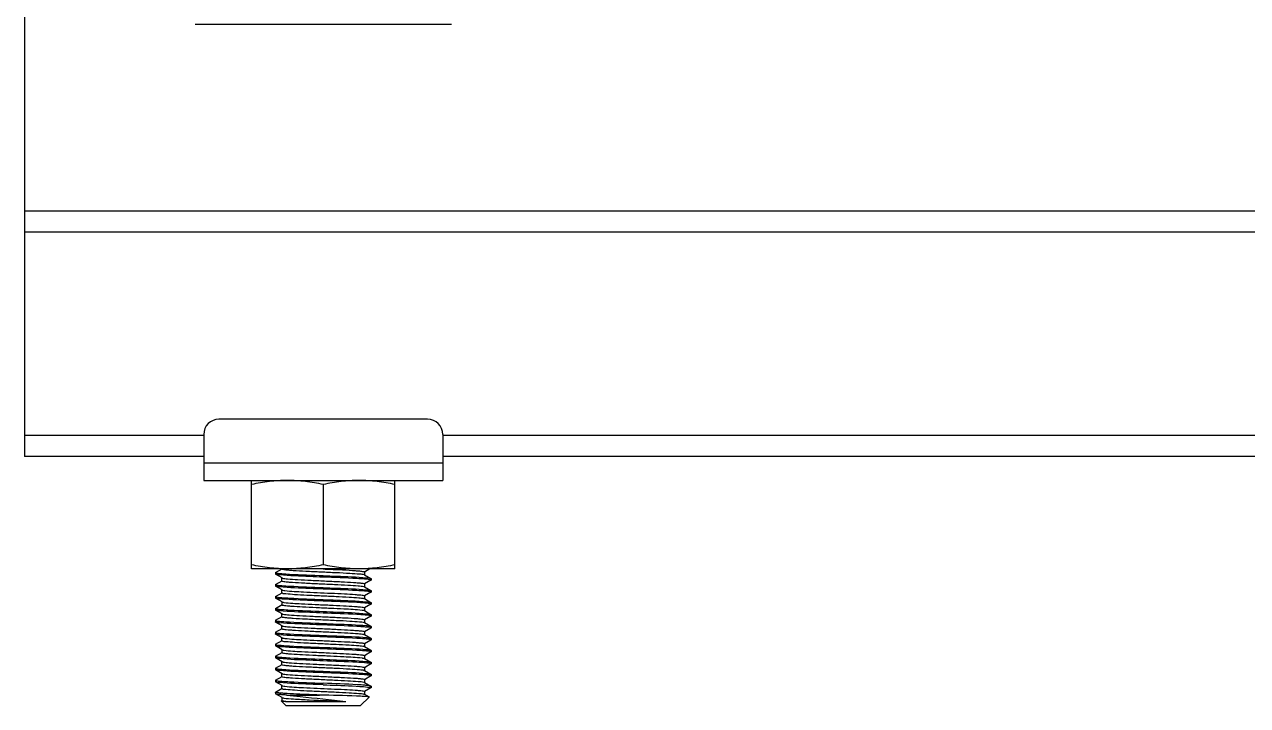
# Model space of a CAD drawing. Extents: x 27938 to 650306, y -92720 to 1524912.
# Drawn here: x 317301 to 318975, y 828680 to 829611 of the extents above; entities that cross this region are included whole.
import ezdxf

# ---------------------------------------------------------------- set-up
doc = ezdxf.new("R2010")
doc.units = 0
doc.header["$LTSCALE"] = 1000
doc.header["$MEASUREMENT"] = 0

msp = doc.modelspace()

# ---------------------------------------------------------------- linework, layer by layer
at = {"color": 7}
msp.add_line((317301, 829662.3), (317301, 829020.4), dxfattribs=at)
for p, q in [((317885.3, 829611.3), (317534.4, 829611.3)), ((324058.1, 829355.7), (317301, 829355.7)), ((324058.1, 829327), (317301, 829327)), ((317852.6, 829071.4), (317567.1, 829071.4)), ((317546.3, 829049), (317301, 829049)), ((317546.3, 829050.6), (317546.3, 828987.7)), ((317873.4, 829050.6), (317873.4, 828987.7)), ((323485.4, 829049), (317873.4, 829049)), ((317546.3, 829020.4), (317301, 829020.4)), ((323485.4, 829020.4), (317873.4, 829020.4)), ((317873.4, 829011.2), (317546.3, 829011.2)), ((317546.3, 828987.7), (317873.4, 828987.7)), ((317611.7, 828866.6), (317611.7, 828987.7)), ((317709.9, 828982.1), (317709.9, 828872.2)), ((317808, 828866.6), (317808, 828987.7)), ((317808, 828866.6), (317611.7, 828866.6)), ((317644.6, 828861.7), (317653.5, 828866.8)), ((317773.6, 828866.6), (317766.3, 828862.3)), ((317644.6, 828861.7), (317644.4, 828861.5)), ((317644.4, 828861.5), (317644.4, 828859.5)), ((317644.6, 828859.3), (317644.4, 828859.5)), ((317653.5, 828854.2), (317644.6, 828859.3)), ((317644.6, 828845.4), (317653.5, 828850.5)), ((317653.3, 828850.3), (317653.3, 828854.4)), ((317766, 828858.8), (317766.3, 828858.7)), ((317766.3, 828858.7), (317775.1, 828853.5)), ((317775.1, 828851.1), (317766.3, 828846)), ((317766.4, 828862.5), (317766.4, 828858.5)), ((317775.1, 828853.5), (317775.3, 828853.3)), ((317775.1, 828851.1), (317775.3, 828851.3)), ((317775.3, 828853.3), (317775.3, 828851.3)), ((317644.6, 828845.4), (317644.4, 828845.2)), ((317644.4, 828845.2), (317644.4, 828843.1)), ((317644.6, 828842.9), (317644.4, 828843.1)), ((317653.5, 828837.8), (317644.6, 828842.9)), ((317644.6, 828829), (317653.5, 828834.1)), ((317653.3, 828833.9), (317653.3, 828838)), ((317653.5, 828837.8), (317653.7, 828837.7)), ((317766.3, 828842.3), (317775.1, 828837.2)), ((317775.1, 828834.8), (317766.3, 828829.6)), ((317766.4, 828846.2), (317766.4, 828842.1)), ((317766.4, 828829.8), (317766.4, 828825.8)), ((317775.1, 828837.2), (317775.3, 828837)), ((317775.1, 828834.8), (317775.3, 828834.9)), ((317775.3, 828837), (317775.3, 828834.9)), ((317644.6, 828829), (317644.4, 828828.8)), ((317644.4, 828828.8), (317644.4, 828826.8)), ((317644.6, 828826.6), (317644.4, 828826.8)), ((317653.5, 828821.5), (317644.6, 828826.6)), ((317644.6, 828812.6), (317653.5, 828817.8)), ((317653.3, 828821.7), (317653.3, 828817.6)), ((317766.3, 828826), (317775.1, 828820.8)), ((317775.1, 828818.4), (317766.3, 828813.3)), ((317766.4, 828813.5), (317766.4, 828809.4)), ((317775.1, 828820.8), (317775.3, 828820.6)), ((317775.1, 828818.4), (317775.3, 828818.6)), ((317775.3, 828820.6), (317775.3, 828818.6)), ((317644.6, 828812.6), (317644.4, 828812.5)), ((317644.4, 828812.5), (317644.4, 828810.4)), ((317644.6, 828810.2), (317644.4, 828810.4)), ((317653.5, 828805.1), (317644.6, 828810.2)), ((317644.6, 828796.3), (317653.5, 828801.4)), ((317653.3, 828801.2), (317653.3, 828805.3)), ((317766.3, 828809.6), (317775.1, 828804.5)), ((317775.1, 828802.1), (317766.3, 828796.9)), ((317766.4, 828797.1), (317766.4, 828793)), ((317775.1, 828804.5), (317775.3, 828804.3)), ((317775.1, 828802.1), (317775.3, 828802.2)), ((317775.3, 828804.3), (317775.3, 828802.2)), ((317644.6, 828796.3), (317644.4, 828796.1)), ((317644.4, 828796.1), (317644.4, 828794.1)), ((317644.6, 828793.9), (317644.4, 828794.1)), ((317644.6, 828779.9), (317644.4, 828779.8)), ((317644.4, 828779.8), (317644.4, 828777.7)), ((317653.5, 828788.7), (317644.6, 828793.9)), ((317644.6, 828779.9), (317653.5, 828785.1)), ((317653.3, 828784.9), (317653.3, 828789)), ((317766, 828793.3), (317766.3, 828793.2)), ((317766.3, 828793.2), (317775.1, 828788.1)), ((317775.1, 828785.7), (317766.3, 828780.6)), ((317766.4, 828780.8), (317766.4, 828776.7)), ((317775.1, 828788.1), (317775.3, 828787.9)), ((317775.1, 828785.7), (317775.3, 828785.9)), ((317775.3, 828787.9), (317775.3, 828785.9)), ((317644.6, 828777.5), (317644.4, 828777.7)), ((317644.6, 828763.6), (317644.4, 828763.4)), ((317644.4, 828763.4), (317644.4, 828761.4)), ((317653.5, 828772.4), (317644.6, 828777.5)), ((317644.6, 828763.6), (317653.5, 828768.7)), ((317653.3, 828768.5), (317653.3, 828772.6)), ((317653.5, 828772.4), (317653.7, 828772.3)), ((317766.3, 828776.9), (317775.1, 828771.8)), ((317775.1, 828769.4), (317766.3, 828764.2)), ((317766.4, 828764.4), (317766.4, 828760.3)), ((317775.1, 828771.8), (317775.3, 828771.6)), ((317775.1, 828769.4), (317775.3, 828769.5)), ((317775.3, 828771.6), (317775.3, 828769.5)), ((317644.6, 828761.2), (317644.4, 828761.4)), ((317644.6, 828747.2), (317644.4, 828747)), ((317644.4, 828747), (317644.4, 828745)), ((317653.5, 828756), (317644.6, 828761.2)), ((317644.6, 828747.2), (317653.5, 828752.4)), ((317653.3, 828756.2), (317653.3, 828752.2)), ((317766.3, 828760.5), (317775.1, 828755.4)), ((317775.1, 828753), (317766.3, 828747.9)), ((317766.4, 828748.1), (317766.4, 828744)), ((317775.1, 828755.4), (317775.3, 828755.2)), ((317775.1, 828753), (317775.3, 828753.2)), ((317775.3, 828755.2), (317775.3, 828753.2)), ((317644.6, 828744.8), (317644.4, 828745)), ((317644.6, 828730.9), (317644.4, 828730.7)), ((317644.4, 828730.7), (317644.4, 828728.6)), ((317653.5, 828739.7), (317644.6, 828744.8)), ((317644.6, 828730.9), (317653.5, 828736)), ((317653.3, 828735.8), (317653.3, 828739.9)), ((317766.3, 828744.2), (317775.1, 828739)), ((317775.1, 828736.6), (317766.3, 828731.5)), ((317766.4, 828731.7), (317766.4, 828727.6)), ((317775.1, 828739), (317775.3, 828738.9)), ((317775.1, 828736.6), (317775.3, 828736.8)), ((317775.3, 828738.9), (317775.3, 828736.8)), ((317644.6, 828728.5), (317644.4, 828728.6)), ((317644.6, 828714.5), (317644.4, 828714.3)), ((317644.4, 828714.3), (317644.4, 828712.3)), ((317653.5, 828723.3), (317644.6, 828728.5)), ((317644.6, 828714.5), (317653.5, 828719.6)), ((317653.3, 828719.4), (317653.3, 828723.5)), ((317766, 828727.9), (317766.3, 828727.8)), ((317766.3, 828727.8), (317775.1, 828722.7)), ((317775.1, 828720.3), (317766.3, 828715.1)), ((317766.4, 828715.4), (317766.4, 828711.3)), ((317775.1, 828722.7), (317775.3, 828722.5)), ((317775.1, 828720.3), (317775.3, 828720.5)), ((317775.3, 828722.5), (317775.3, 828720.5)), ((317644.6, 828712.1), (317644.4, 828712.3)), ((317644.4, 828698), (317644.6, 828698.2)), ((317644.4, 828698), (317644.4, 828695.9)), ((317653.5, 828707), (317644.6, 828712.1)), ((317644.6, 828698.2), (317653.5, 828703.3)), ((317653.3, 828703.1), (317653.3, 828707.2)), ((317653.5, 828707), (317653.7, 828706.9)), ((317766.3, 828711.5), (317775.1, 828706.3)), ((317775.1, 828703.9), (317766.3, 828698.8)), ((317766.4, 828699), (317766.4, 828694.9)), ((317775.3, 828706.2), (317775.1, 828706.3)), ((317775.3, 828704.1), (317775.1, 828703.9)), ((317775.3, 828706.2), (317775.3, 828704.1)), ((317644.6, 828695.8), (317644.4, 828695.9)), ((317653.5, 828690.6), (317644.6, 828695.8)), ((317652.4, 828686.3), (317652.3, 828686.2)), ((317658.8, 828679.8), (317652.3, 828686.2)), ((317652.4, 828686.3), (317653.5, 828686.9)), ((317653.3, 828690.8), (317653.3, 828686.7)), ((317658.8, 828679.8), (317761, 828679.8)), ((317660.1, 828694.1), (317704.7, 828694.1)), ((317662.3, 828685.2), (317740.6, 828685.2)), ((317761, 828679.8), (317772.6, 828691.4)), ((317766.3, 828695.1), (317772.5, 828691.5)), ((317772.6, 828691.4), (317772.5, 828691.5))]:
    msp.add_line(p, q)
for centre, radius, start, end in [((317567.1, 829050.6), 20.8, 90, 180), ((317852.6, 829050.6), 20.8, 0, 90), ((317667, 829035.7), 176.1, 264.4922, 265.5586), ((317752, 828668.8), 184.4, 84.6378, 85.5439), ((317667.1, 829020.3), 177, 264.5118, 265.5533), ((317751.8, 828650.6), 186.3, 84.669, 85.543), ((317667, 829002.8), 175.9, 264.491, 265.556), ((317764, 828820.2), 6.24, 73.8589, 74.9069), ((317751.7, 828633.2), 187.4, 84.6853, 85.5419), ((317673, 829060.5), 250.2, 265.4503, 265.5766), ((317752, 828619.5), 184.7, 84.6443, 85.543), ((317667, 828970.3), 176.1, 264.4922, 265.5586), ((317752, 828603.4), 184.4, 84.6378, 85.5439), ((317667.1, 828954.8), 177, 264.5118, 265.5533), ((317751.8, 828585.2), 186.3, 84.669, 85.543), ((317667, 828937.4), 175.9, 264.491, 265.556), ((317764, 828754.8), 6.24, 73.8589, 74.9069), ((317751.7, 828567.8), 187.4, 84.6853, 85.5419), ((317667, 828904.9), 176.1, 264.4922, 265.5586), ((317673, 828995), 250.2, 265.4503, 265.5766), ((317752, 828554), 184.7, 84.6443, 85.543), ((317667.1, 828889.4), 177, 264.5118, 265.5533), ((317752, 828538), 184.4, 84.6378, 85.5439), ((317764, 828689.3), 6.24, 73.8589, 74.9069)]:
    msp.add_arc(centre, radius, start, end)
for points, knots in [([(317660.8, 828987.7), (317652.6, 828987.7), (317636.1, 828986.6), (317619.8, 828983.8), (317611.7, 828982.1)], [0, 0, 0, 0, 0.499234, 1, 1, 1, 1]), ([(317709.9, 828982.1), (317701.8, 828983.8), (317685.5, 828986.6), (317669, 828987.7), (317660.8, 828987.7)], [0, 0, 0, 0, 0.500766, 1, 1, 1, 1]), ([(317758.9, 828987.7), (317750.7, 828987.7), (317734.2, 828986.6), (317717.9, 828983.8), (317709.9, 828982.1)], [0, 0, 0, 0, 0.499234, 1, 1, 1, 1]), ([(317808, 828982.1), (317799.9, 828983.8), (317783.6, 828986.6), (317767.2, 828987.7), (317758.9, 828987.7)], [0, 0, 0, 0, 0.500766, 1, 1, 1, 1]), ([(317660.8, 828866.6), (317652.6, 828866.6), (317636.1, 828867.7), (317619.8, 828870.5), (317611.7, 828872.2)], [0, 0, 0, 0, 0.499234, 1, 1, 1, 1]), ([(317653.3, 828866.6), (317653.3, 828866.3), (317655.3, 828866.1), (317657.7, 828865.5), (317662.8, 828865.1), (317672.2, 828864.4), (317687.1, 828863.6), (317706.7, 828862.7), (317726.8, 828861.7), (317744.6, 828861), (317757.2, 828859.8), (317764, 828859.6), (317766, 828858.8)], [0, 0, 0, 0, 0.009911, 0.036684, 0.079861, 0.138026, 0.290611, 0.473012, 0.659513, 0.823824, 0.942824, 1, 1, 1, 1]), ([(317709.9, 828872.2), (317701.8, 828870.5), (317685.5, 828867.7), (317669, 828866.6), (317660.8, 828866.6)], [0, 0, 0, 0, 0.500766, 1, 1, 1, 1]), ([(317758.9, 828866.6), (317750.7, 828866.6), (317734.2, 828867.7), (317717.9, 828870.5), (317709.9, 828872.2)], [0, 0, 0, 0, 0.499234, 1, 1, 1, 1]), ([(317709.9, 828866.6), (317717.1, 828866.3), (317730.4, 828865.7), (317746.2, 828864.9), (317756.2, 828864.1), (317761.7, 828863.7), (317764.3, 828863.1), (317766.4, 828862.9), (317766.4, 828862.5)], [0, 0, 0, 0, 0.381423, 0.704927, 0.829053, 0.921512, 0.978868, 1, 1, 1, 1]), ([(317808, 828872.2), (317799.9, 828870.5), (317783.6, 828867.7), (317767.2, 828866.6), (317758.9, 828866.6)], [0, 0, 0, 0, 0.500766, 1, 1, 1, 1]), ([(317644.4, 828861.5), (317644.4, 828861.4), (317644.7, 828861.3), (317644.9, 828861.2), (317645.1, 828861.2)], [0, 0, 0, 0, 0.322656, 1, 1, 1, 1]), ([(317650.2, 828858.4), (317649.5, 828858.5), (317647.6, 828858.7), (317645.6, 828858.7), (317644.6, 828859.3)], [0, 0, 0, 0, 0.378132, 1, 1, 1, 1]), ([(317645.1, 828861.2), (317645.3, 828861.1), (317647, 828860.7), (317648.7, 828860.6), (317650.1, 828860.4)], [0, 0, 0, 0, 0.159145, 1, 1, 1, 1]), ([(317709.9, 828855.4), (317703.7, 828855.6), (317683.8, 828856.5), (317663.9, 828857.1), (317650.2, 828858.4)], [0, 0, 0, 0, 0.310323, 1, 1, 1, 1]), ([(317653.3, 828850.3), (317653.3, 828849.9), (317655.2, 828849.7), (317657.5, 828849.2), (317662.3, 828848.8), (317671.3, 828848.1), (317685.6, 828847.3), (317704.6, 828846.4), (317724.4, 828845.5), (317742.1, 828844.7), (317755.6, 828843.7), (317762.9, 828843.2), (317765.4, 828842.6)], [0, 0, 0, 0, 0.00951, 0.035123, 0.076469, 0.132247, 0.279239, 0.456494, 0.640275, 0.805971, 0.931424, 1, 1, 1, 1]), ([(317653.4, 828860.1), (317656.9, 828859.9), (317675.7, 828858.7), (317694.5, 828858), (317709.9, 828857.4)], [0, 0, 0, 0, 0.184477, 1, 1, 1, 1]), ([(317653.5, 828854.2), (317653.5, 828854.1), (317653.7, 828854.1), (317653.9, 828854), (317654, 828854)], [0, 0, 0, 0, 0.430479, 1, 1, 1, 1]), ([(317654, 828854), (317656.2, 828853.3), (317663.3, 828852.9), (317676.4, 828851.8), (317694.1, 828851), (317714.1, 828850.1), (317733.3, 828849.2), (317748, 828848.4), (317757.2, 828847.7), (317762.1, 828847.3), (317764.5, 828846.8), (317766.4, 828846.6), (317766.4, 828846.2)], [0, 0, 0, 0, 0.062951, 0.18524, 0.350271, 0.535399, 0.715185, 0.864922, 0.92187, 0.964113, 0.990297, 1, 1, 1, 1]), ([(317709.9, 828857.4), (317716, 828857.2), (317735.8, 828856.4), (317755.6, 828855.8), (317769.2, 828854.5)], [0, 0, 0, 0, 0.308852, 1, 1, 1, 1]), ([(317766.3, 828852.7), (317762.9, 828853), (317744, 828854.1), (317725.2, 828854.8), (317709.9, 828855.4)], [0, 0, 0, 0, 0.18453, 1, 1, 1, 1]), ([(317769.2, 828854.5), (317770, 828854.4), (317771.9, 828854.1), (317774.1, 828854.2), (317775.1, 828853.5)], [0, 0, 0, 0, 0.37931, 1, 1, 1, 1]), ([(317774.5, 828851.7), (317774.3, 828851.8), (317772.5, 828852.1), (317770.7, 828852.3), (317769.2, 828852.4)], [0, 0, 0, 0, 0.163145, 1, 1, 1, 1]), ([(317775.3, 828851.3), (317775.3, 828851.4), (317775, 828851.6), (317774.7, 828851.6), (317774.5, 828851.7)], [0, 0, 0, 0, 0.315061, 1, 1, 1, 1]), ([(317644.4, 828845.2), (317644.4, 828845.1), (317644.7, 828844.9), (317644.9, 828844.9), (317645.1, 828844.8)], [0, 0, 0, 0, 0.322005, 1, 1, 1, 1]), ([(317650.1, 828842), (317649.4, 828842.1), (317647.6, 828842.4), (317645.6, 828842.4), (317644.6, 828842.9)], [0, 0, 0, 0, 0.377931, 1, 1, 1, 1]), ([(317645.1, 828844.8), (317645.3, 828844.7), (317647, 828844.4), (317648.7, 828844.2), (317650.2, 828844.1)], [0, 0, 0, 0, 0.159397, 1, 1, 1, 1]), ([(317709.9, 828839), (317703.7, 828839.3), (317683.8, 828840.1), (317663.8, 828840.7), (317650.1, 828842)], [0, 0, 0, 0, 0.310595, 1, 1, 1, 1]), ([(317653.3, 828833.9), (317653.3, 828833.9), (317653.3, 828833.8), (317653.4, 828833.8), (317653.5, 828833.7)], [0, 0, 0, 0, 0.402304, 1, 1, 1, 1]), ([(317653.4, 828843.8), (317656.9, 828843.5), (317675.7, 828842.4), (317694.5, 828841.7), (317709.9, 828841.1)], [0, 0, 0, 0, 0.184455, 1, 1, 1, 1]), ([(317653.5, 828833.7), (317655, 828832.8), (317661, 828832.9), (317672.1, 828831.5), (317688.4, 828830.9), (317707.3, 828829.9), (317726.6, 828829.1), (317743.8, 828828.3), (317756.5, 828827.3), (317763.3, 828826.8), (317765.6, 828826.2)], [0, 0, 0, 0, 0.046973, 0.152409, 0.303029, 0.479455, 0.658932, 0.818305, 0.937036, 1, 1, 1, 1]), ([(317653.7, 828837.7), (317653.9, 828837.6), (317655.2, 828837.3), (317656.4, 828837.1), (317657.5, 828837)], [0, 0, 0, 0, 0.158312, 1, 1, 1, 1]), ([(317657.5, 828837), (317666, 828836), (317680.6, 828835.4), (317701.7, 828834.3), (317720.3, 828833.5), (317737.7, 828832.6), (317750.6, 828831.9), (317758.5, 828831.2), (317762.8, 828830.9), (317764.8, 828830.4), (317766.4, 828830.2), (317766.4, 828829.8)], [0, 0, 0, 0, 0.234088, 0.402448, 0.579889, 0.745639, 0.880314, 0.930897, 0.968237, 0.991317, 1, 1, 1, 1]), ([(317709.9, 828841.1), (317716, 828840.8), (317735.8, 828840), (317755.6, 828839.4), (317769.2, 828838.1)], [0, 0, 0, 0, 0.308927, 1, 1, 1, 1]), ([(317766.3, 828836.3), (317762.8, 828836.6), (317744, 828837.7), (317725.2, 828838.4), (317709.9, 828839)], [0, 0, 0, 0, 0.184554, 1, 1, 1, 1]), ([(317765.4, 828842.6), (317765.5, 828842.6), (317765.8, 828842.5), (317766.1, 828842.4), (317766.3, 828842.3)], [0, 0, 0, 0, 0.59312, 1, 1, 1, 1]), ([(317774.6, 828835.3), (317774.3, 828835.4), (317772.5, 828835.8), (317770.7, 828835.9), (317769.1, 828836.1)], [0, 0, 0, 0, 0.159617, 1, 1, 1, 1]), ([(317769.2, 828838.1), (317770, 828838.1), (317771.9, 828837.8), (317774.1, 828837.8), (317775.1, 828837.2)], [0, 0, 0, 0, 0.379296, 1, 1, 1, 1]), ([(317775.3, 828834.9), (317775.3, 828835), (317775, 828835.2), (317774.8, 828835.3), (317774.6, 828835.3)], [0, 0, 0, 0, 0.317967, 1, 1, 1, 1]), ([(317644.4, 828828.8), (317644.4, 828828.7), (317644.7, 828828.6), (317644.9, 828828.5), (317645, 828828.5)], [0, 0, 0, 0, 0.324871, 1, 1, 1, 1]), ([(317653.5, 828825.4), (317651.4, 828825.5), (317648.5, 828826), (317645.4, 828826.1), (317644.6, 828826.6)], [0, 0, 0, 0, 0.683734, 1, 1, 1, 1]), ([(317645, 828828.5), (317645.3, 828828.4), (317647, 828828), (317648.7, 828827.9), (317650.1, 828827.7)], [0, 0, 0, 0, 0.157623, 1, 1, 1, 1]), ([(317653.3, 828817.6), (317653.3, 828817.2), (317655, 828817), (317657.1, 828816.5), (317661.4, 828816.2), (317669.6, 828815.5), (317682.7, 828814.8), (317700.4, 828813.9), (317719.3, 828813.1), (317740.3, 828812), (317754.8, 828811.4), (317763, 828810.3)], [0, 0, 0, 0, 0.00884, 0.032379, 0.070466, 0.122006, 0.258971, 0.426878, 0.605536, 0.773444, 1, 1, 1, 1]), ([(317653.4, 828827.4), (317656.9, 828827.2), (317675.7, 828826), (317694.5, 828825.3), (317709.9, 828824.7)], [0, 0, 0, 0, 0.184436, 1, 1, 1, 1]), ([(317709.9, 828822.7), (317704.3, 828822.9), (317685.5, 828823.7), (317666.6, 828824.4), (317653.5, 828825.4)], [0, 0, 0, 0, 0.297863, 1, 1, 1, 1]), ([(317653.5, 828821.5), (317653.6, 828821.4), (317654.4, 828821.1), (317655.3, 828821), (317656, 828820.9)], [0, 0, 0, 0, 0.147905, 1, 1, 1, 1]), ([(317656, 828820.9), (317664, 828819.6), (317678.3, 828819.2), (317699.1, 828818), (317718.3, 828817.2), (317736.3, 828816.3), (317749.7, 828815.6), (317758.1, 828814.9), (317762.6, 828814.5), (317764.7, 828814.1), (317766.4, 828813.8), (317766.4, 828813.5)], [0, 0, 0, 0, 0.218787, 0.386207, 0.566108, 0.736243, 0.875583, 0.928118, 0.966979, 0.991, 1, 1, 1, 1]), ([(317709.9, 828824.7), (317716, 828824.5), (317735.7, 828823.6), (317755.5, 828823.1), (317769.1, 828821.8)], [0, 0, 0, 0, 0.308576, 1, 1, 1, 1]), ([(317766.3, 828820), (317762.8, 828820.2), (317744, 828821.4), (317725.2, 828822.1), (317709.9, 828822.7)], [0, 0, 0, 0, 0.184575, 1, 1, 1, 1]), ([(317765.7, 828826.2), (317765.8, 828826.1), (317766, 828826.1), (317766.2, 828826), (317766.3, 828826)], [0, 0, 0, 0, 0.572041, 1, 1, 1, 1]), ([(317769.1, 828821.8), (317769.9, 828821.7), (317771.9, 828821.4), (317774, 828821.4), (317775.1, 828820.8)], [0, 0, 0, 0, 0.37952, 1, 1, 1, 1]), ([(317774.5, 828819), (317774.2, 828819.1), (317772.4, 828819.4), (317770.6, 828819.6), (317769.1, 828819.7)], [0, 0, 0, 0, 0.163234, 1, 1, 1, 1]), ([(317775.3, 828818.6), (317775.3, 828818.7), (317775, 828818.9), (317774.7, 828818.9), (317774.5, 828819)], [0, 0, 0, 0, 0.313847, 1, 1, 1, 1]), ([(317644.4, 828812.5), (317644.4, 828812.4), (317645.2, 828811.8), (317646, 828811.9), (317646.7, 828811.8)], [0, 0, 0, 0, 0.093121, 1, 1, 1, 1]), ([(317650.1, 828809.3), (317649.4, 828809.4), (317647.6, 828809.7), (317645.6, 828809.7), (317644.6, 828810.2)], [0, 0, 0, 0, 0.377935, 1, 1, 1, 1]), ([(317646.7, 828811.8), (317647.1, 828811.7), (317649.2, 828811.4), (317651.4, 828811.2), (317653.2, 828811.1)], [0, 0, 0, 0, 0.190828, 1, 1, 1, 1]), ([(317709.9, 828806.3), (317703.7, 828806.6), (317683.8, 828807.4), (317663.8, 828808), (317650.1, 828809.3)], [0, 0, 0, 0, 0.310578, 1, 1, 1, 1]), ([(317653.3, 828801.2), (317653.3, 828800.8), (317655.3, 828800.6), (317657.7, 828800.1), (317662.8, 828799.7), (317672.2, 828799), (317687.1, 828798.2), (317706.7, 828797.3), (317726.8, 828796.3), (317744.6, 828795.6), (317757.2, 828794.4), (317764, 828794.1), (317766, 828793.3)], [0, 0, 0, 0, 0.009911, 0.036684, 0.079861, 0.138026, 0.290611, 0.473012, 0.659513, 0.823824, 0.942824, 1, 1, 1, 1]), ([(317653.5, 828805.1), (317653.6, 828805), (317654.1, 828804.9), (317654.5, 828804.8), (317654.8, 828804.7)], [0, 0, 0, 0, 0.388593, 1, 1, 1, 1]), ([(317653.8, 828811.1), (317657.2, 828810.8), (317675.9, 828809.7), (317694.6, 828809), (317709.9, 828808.4)], [0, 0, 0, 0, 0.18595, 1, 1, 1, 1]), ([(317654.8, 828804.7), (317657.5, 828804.2), (317665.1, 828803.6), (317678.8, 828802.7), (317696.6, 828801.8), (317716.2, 828800.9), (317734.8, 828800), (317748.9, 828799.3), (317757.6, 828798.6), (317762.4, 828798.2), (317764.6, 828797.7), (317766.4, 828797.5), (317766.4, 828797.1)], [0, 0, 0, 0, 0.074051, 0.202548, 0.368862, 0.551322, 0.726125, 0.870472, 0.925123, 0.96561, 0.990669, 1, 1, 1, 1]), ([(317709.9, 828808.4), (317716, 828808.1), (317735.7, 828807.3), (317755.5, 828806.7), (317769.1, 828805.4)], [0, 0, 0, 0, 0.308379, 1, 1, 1, 1]), ([(317766.3, 828803.6), (317762.9, 828803.9), (317744, 828805), (317725.2, 828805.7), (317709.9, 828806.3)], [0, 0, 0, 0, 0.184524, 1, 1, 1, 1]), ([(317763, 828810.3), (317763.4, 828810.3), (317764.5, 828810.1), (317765.6, 828810), (317766.3, 828809.6)], [0, 0, 0, 0, 0.360643, 1, 1, 1, 1]), ([(317769.1, 828805.4), (317769.9, 828805.4), (317771.9, 828805.1), (317774, 828805.1), (317775.1, 828804.5)], [0, 0, 0, 0, 0.379704, 1, 1, 1, 1]), ([(317774.6, 828802.6), (317774.3, 828802.7), (317772.6, 828803.1), (317770.7, 828803.2), (317769.2, 828803.4)], [0, 0, 0, 0, 0.159226, 1, 1, 1, 1]), ([(317775.3, 828802.2), (317775.3, 828802.3), (317775, 828802.5), (317774.8, 828802.6), (317774.6, 828802.6)], [0, 0, 0, 0, 0.318631, 1, 1, 1, 1]), ([(317644.4, 828796.1), (317644.4, 828796), (317644.7, 828795.9), (317644.9, 828795.8), (317645.1, 828795.7)], [0, 0, 0, 0, 0.322656, 1, 1, 1, 1]), ([(317644.4, 828779.8), (317644.4, 828779.7), (317644.7, 828779.5), (317644.9, 828779.4), (317645.1, 828779.4)], [0, 0, 0, 0, 0.322005, 1, 1, 1, 1]), ([(317650.2, 828793), (317649.5, 828793), (317647.6, 828793.3), (317645.6, 828793.3), (317644.6, 828793.9)], [0, 0, 0, 0, 0.378132, 1, 1, 1, 1]), ([(317645.1, 828795.7), (317645.3, 828795.7), (317647, 828795.3), (317648.7, 828795.2), (317650.1, 828795)], [0, 0, 0, 0, 0.159145, 1, 1, 1, 1]), ([(317709.9, 828790), (317703.7, 828790.2), (317683.8, 828791.1), (317663.9, 828791.6), (317650.2, 828793)], [0, 0, 0, 0, 0.310323, 1, 1, 1, 1]), ([(317653.3, 828784.9), (317653.3, 828784.5), (317655.2, 828784.3), (317657.5, 828783.8), (317662.3, 828783.4), (317671.3, 828782.7), (317685.6, 828781.9), (317704.6, 828781), (317724.4, 828780.1), (317742.1, 828779.3), (317755.6, 828778.3), (317762.9, 828777.8), (317765.4, 828777.2)], [0, 0, 0, 0, 0.00951, 0.035123, 0.076469, 0.132247, 0.279239, 0.456494, 0.640275, 0.805971, 0.931424, 1, 1, 1, 1]), ([(317653.4, 828794.7), (317656.9, 828794.5), (317675.7, 828793.3), (317694.5, 828792.6), (317709.9, 828792)], [0, 0, 0, 0, 0.184477, 1, 1, 1, 1]), ([(317653.5, 828788.7), (317653.5, 828788.7), (317653.7, 828788.6), (317653.9, 828788.6), (317654, 828788.5)], [0, 0, 0, 0, 0.430479, 1, 1, 1, 1]), ([(317654, 828788.5), (317656.2, 828787.9), (317663.3, 828787.5), (317676.4, 828786.4), (317694.1, 828785.6), (317714.1, 828784.7), (317733.3, 828783.8), (317748, 828783), (317757.2, 828782.3), (317762.1, 828781.9), (317764.5, 828781.4), (317766.4, 828781.1), (317766.4, 828780.8)], [0, 0, 0, 0, 0.062951, 0.18524, 0.350271, 0.535399, 0.715185, 0.864922, 0.92187, 0.964113, 0.990297, 1, 1, 1, 1]), ([(317709.9, 828792), (317716, 828791.8), (317735.8, 828790.9), (317755.6, 828790.3), (317769.2, 828789.1)], [0, 0, 0, 0, 0.308852, 1, 1, 1, 1]), ([(317766.3, 828787.3), (317762.9, 828787.5), (317744, 828788.7), (317725.2, 828789.4), (317709.9, 828790)], [0, 0, 0, 0, 0.18453, 1, 1, 1, 1]), ([(317769.2, 828789.1), (317770, 828789), (317771.9, 828788.7), (317774.1, 828788.7), (317775.1, 828788.1)], [0, 0, 0, 0, 0.37931, 1, 1, 1, 1]), ([(317774.5, 828786.3), (317774.3, 828786.4), (317772.5, 828786.7), (317770.7, 828786.9), (317769.2, 828787)], [0, 0, 0, 0, 0.163145, 1, 1, 1, 1]), ([(317775.3, 828785.9), (317775.3, 828786), (317775, 828786.2), (317774.7, 828786.2), (317774.5, 828786.3)], [0, 0, 0, 0, 0.315061, 1, 1, 1, 1]), ([(317644.4, 828763.4), (317644.4, 828763.3), (317644.7, 828763.2), (317644.9, 828763.1), (317645, 828763)], [0, 0, 0, 0, 0.324871, 1, 1, 1, 1]), ([(317650.1, 828776.6), (317649.4, 828776.7), (317647.6, 828776.9), (317645.6, 828776.9), (317644.6, 828777.5)], [0, 0, 0, 0, 0.377931, 1, 1, 1, 1]), ([(317645, 828763), (317645.3, 828763), (317647, 828762.6), (317648.7, 828762.4), (317650.1, 828762.3)], [0, 0, 0, 0, 0.157623, 1, 1, 1, 1]), ([(317645.1, 828779.4), (317645.3, 828779.3), (317647, 828779), (317648.7, 828778.8), (317650.2, 828778.7)], [0, 0, 0, 0, 0.159397, 1, 1, 1, 1]), ([(317709.9, 828773.6), (317703.7, 828773.9), (317683.8, 828774.7), (317663.8, 828775.3), (317650.1, 828776.6)], [0, 0, 0, 0, 0.310595, 1, 1, 1, 1]), ([(317653.3, 828768.5), (317653.3, 828768.5), (317653.3, 828768.4), (317653.4, 828768.3), (317653.5, 828768.3)], [0, 0, 0, 0, 0.402304, 1, 1, 1, 1]), ([(317653.4, 828778.4), (317656.9, 828778.1), (317675.7, 828777), (317694.5, 828776.3), (317709.9, 828775.7)], [0, 0, 0, 0, 0.184455, 1, 1, 1, 1]), ([(317653.5, 828768.3), (317655, 828767.4), (317661, 828767.5), (317672.1, 828766.1), (317688.4, 828765.5), (317707.3, 828764.5), (317726.6, 828763.6), (317743.8, 828762.8), (317756.5, 828761.9), (317763.3, 828761.4), (317765.6, 828760.8)], [0, 0, 0, 0, 0.046973, 0.152409, 0.303029, 0.479455, 0.658932, 0.818305, 0.937036, 1, 1, 1, 1]), ([(317653.7, 828772.3), (317653.9, 828772.2), (317655.2, 828771.9), (317656.4, 828771.7), (317657.5, 828771.6)], [0, 0, 0, 0, 0.158312, 1, 1, 1, 1]), ([(317657.5, 828771.6), (317666, 828770.6), (317680.6, 828769.9), (317701.7, 828768.9), (317720.3, 828768), (317737.7, 828767.2), (317750.6, 828766.5), (317758.5, 828765.8), (317762.8, 828765.4), (317764.8, 828765), (317766.4, 828764.7), (317766.4, 828764.4)], [0, 0, 0, 0, 0.234088, 0.402448, 0.579889, 0.745639, 0.880314, 0.930897, 0.968237, 0.991317, 1, 1, 1, 1]), ([(317709.9, 828775.7), (317716, 828775.4), (317735.8, 828774.6), (317755.6, 828774), (317769.2, 828772.7)], [0, 0, 0, 0, 0.308927, 1, 1, 1, 1]), ([(317766.3, 828770.9), (317762.8, 828771.2), (317744, 828772.3), (317725.2, 828773), (317709.9, 828773.6)], [0, 0, 0, 0, 0.184554, 1, 1, 1, 1]), ([(317765.4, 828777.2), (317765.5, 828777.1), (317765.8, 828777.1), (317766.1, 828777), (317766.3, 828776.9)], [0, 0, 0, 0, 0.59312, 1, 1, 1, 1]), ([(317774.6, 828769.9), (317774.3, 828770), (317772.5, 828770.3), (317770.7, 828770.5), (317769.1, 828770.7)], [0, 0, 0, 0, 0.159617, 1, 1, 1, 1]), ([(317769.2, 828772.7), (317770, 828772.6), (317771.9, 828772.4), (317774.1, 828772.4), (317775.1, 828771.8)], [0, 0, 0, 0, 0.379296, 1, 1, 1, 1]), ([(317775.3, 828769.5), (317775.3, 828769.6), (317775, 828769.8), (317774.8, 828769.9), (317774.6, 828769.9)], [0, 0, 0, 0, 0.317967, 1, 1, 1, 1]), ([(317644.4, 828747), (317644.4, 828747), (317645.2, 828746.4), (317646, 828746.5), (317646.7, 828746.4)], [0, 0, 0, 0, 0.093121, 1, 1, 1, 1]), ([(317653.5, 828760), (317651.4, 828760.1), (317648.5, 828760.5), (317645.4, 828760.7), (317644.6, 828761.2)], [0, 0, 0, 0, 0.683734, 1, 1, 1, 1]), ([(317646.7, 828746.4), (317647.1, 828746.3), (317649.2, 828746), (317651.4, 828745.8), (317653.2, 828745.7)], [0, 0, 0, 0, 0.190828, 1, 1, 1, 1]), ([(317653.3, 828752.2), (317653.3, 828751.8), (317655, 828751.6), (317657.1, 828751.1), (317661.4, 828750.7), (317669.6, 828750.1), (317682.7, 828749.3), (317700.4, 828748.5), (317719.3, 828747.7), (317740.3, 828746.6), (317754.8, 828746), (317763, 828744.9)], [0, 0, 0, 0, 0.00884, 0.032379, 0.070466, 0.122006, 0.258971, 0.426878, 0.605536, 0.773444, 1, 1, 1, 1]), ([(317653.4, 828762), (317656.9, 828761.7), (317675.7, 828760.6), (317694.5, 828759.9), (317709.9, 828759.3)], [0, 0, 0, 0, 0.184436, 1, 1, 1, 1]), ([(317709.9, 828757.3), (317704.3, 828757.5), (317685.5, 828758.3), (317666.6, 828758.9), (317653.5, 828760)], [0, 0, 0, 0, 0.297863, 1, 1, 1, 1]), ([(317653.5, 828756), (317653.6, 828756), (317654.4, 828755.7), (317655.3, 828755.5), (317656, 828755.4)], [0, 0, 0, 0, 0.147905, 1, 1, 1, 1]), ([(317656, 828755.4), (317664, 828754.2), (317678.3, 828753.8), (317699.1, 828752.6), (317718.3, 828751.8), (317736.3, 828750.9), (317749.7, 828750.2), (317758.1, 828749.5), (317762.6, 828749.1), (317764.7, 828748.6), (317766.4, 828748.4), (317766.4, 828748.1)], [0, 0, 0, 0, 0.218787, 0.386207, 0.566108, 0.736243, 0.875583, 0.928118, 0.966979, 0.991, 1, 1, 1, 1]), ([(317709.9, 828759.3), (317716, 828759.1), (317735.7, 828758.2), (317755.5, 828757.6), (317769.1, 828756.4)], [0, 0, 0, 0, 0.308576, 1, 1, 1, 1]), ([(317766.3, 828754.6), (317762.8, 828754.8), (317744, 828756), (317725.2, 828756.7), (317709.9, 828757.3)], [0, 0, 0, 0, 0.184575, 1, 1, 1, 1]), ([(317765.7, 828760.7), (317765.8, 828760.7), (317766, 828760.7), (317766.2, 828760.6), (317766.3, 828760.5)], [0, 0, 0, 0, 0.572041, 1, 1, 1, 1]), ([(317769.1, 828756.4), (317769.9, 828756.3), (317771.9, 828756), (317774, 828756), (317775.1, 828755.4)], [0, 0, 0, 0, 0.37952, 1, 1, 1, 1]), ([(317774.5, 828753.6), (317774.2, 828753.6), (317772.4, 828754), (317770.6, 828754.2), (317769.1, 828754.3)], [0, 0, 0, 0, 0.163234, 1, 1, 1, 1]), ([(317775.3, 828753.2), (317775.3, 828753.3), (317775, 828753.5), (317774.7, 828753.5), (317774.5, 828753.6)], [0, 0, 0, 0, 0.313847, 1, 1, 1, 1]), ([(317644.4, 828730.7), (317644.4, 828730.6), (317644.7, 828730.4), (317644.9, 828730.4), (317645.1, 828730.3)], [0, 0, 0, 0, 0.322656, 1, 1, 1, 1]), ([(317650.1, 828743.9), (317649.4, 828744), (317647.6, 828744.2), (317645.6, 828744.2), (317644.6, 828744.8)], [0, 0, 0, 0, 0.377935, 1, 1, 1, 1]), ([(317645.1, 828730.3), (317645.3, 828730.3), (317647, 828729.9), (317648.7, 828729.7), (317650.1, 828729.6)], [0, 0, 0, 0, 0.159145, 1, 1, 1, 1]), ([(317709.9, 828740.9), (317703.7, 828741.2), (317683.8, 828742), (317663.8, 828742.6), (317650.1, 828743.9)], [0, 0, 0, 0, 0.310578, 1, 1, 1, 1]), ([(317653.3, 828735.8), (317653.3, 828735.4), (317655.3, 828735.2), (317657.7, 828734.7), (317662.8, 828734.3), (317672.2, 828733.5), (317687.1, 828732.8), (317706.7, 828731.9), (317726.8, 828730.9), (317744.6, 828730.1), (317757.2, 828728.9), (317764, 828728.7), (317766, 828727.9)], [0, 0, 0, 0, 0.009911, 0.036684, 0.079861, 0.138026, 0.290611, 0.473012, 0.659513, 0.823824, 0.942824, 1, 1, 1, 1]), ([(317653.5, 828739.7), (317653.6, 828739.6), (317654.1, 828739.4), (317654.5, 828739.3), (317654.8, 828739.3)], [0, 0, 0, 0, 0.388593, 1, 1, 1, 1]), ([(317653.8, 828745.6), (317657.2, 828745.4), (317675.9, 828744.2), (317694.6, 828743.6), (317709.9, 828743)], [0, 0, 0, 0, 0.18595, 1, 1, 1, 1]), ([(317654.8, 828739.3), (317657.5, 828738.7), (317665.1, 828738.2), (317678.8, 828737.3), (317696.6, 828736.4), (317716.2, 828735.5), (317734.8, 828734.6), (317748.9, 828733.9), (317757.6, 828733.2), (317762.4, 828732.8), (317764.6, 828732.3), (317766.4, 828732.1), (317766.4, 828731.7)], [0, 0, 0, 0, 0.074051, 0.202548, 0.368862, 0.551322, 0.726125, 0.870472, 0.925123, 0.96561, 0.990669, 1, 1, 1, 1]), ([(317709.9, 828743), (317716, 828742.7), (317735.7, 828741.9), (317755.5, 828741.3), (317769.1, 828740)], [0, 0, 0, 0, 0.308379, 1, 1, 1, 1]), ([(317766.3, 828738.2), (317762.9, 828738.5), (317744, 828739.6), (317725.2, 828740.3), (317709.9, 828740.9)], [0, 0, 0, 0, 0.184524, 1, 1, 1, 1]), ([(317763, 828744.9), (317763.4, 828744.8), (317764.5, 828744.6), (317765.6, 828744.5), (317766.3, 828744.2)], [0, 0, 0, 0, 0.360643, 1, 1, 1, 1]), ([(317769.1, 828740), (317769.9, 828739.9), (317771.9, 828739.7), (317774, 828739.7), (317775.1, 828739)], [0, 0, 0, 0, 0.379704, 1, 1, 1, 1]), ([(317774.6, 828737.2), (317774.3, 828737.3), (317772.6, 828737.6), (317770.7, 828737.8), (317769.2, 828738)], [0, 0, 0, 0, 0.159226, 1, 1, 1, 1]), ([(317775.3, 828736.8), (317775.3, 828736.9), (317775, 828737.1), (317774.8, 828737.1), (317774.6, 828737.2)], [0, 0, 0, 0, 0.318631, 1, 1, 1, 1]), ([(317644.4, 828714.3), (317644.4, 828714.3), (317644.7, 828714.1), (317644.9, 828714), (317645.1, 828714)], [0, 0, 0, 0, 0.322005, 1, 1, 1, 1]), ([(317650.2, 828727.5), (317649.5, 828727.6), (317647.6, 828727.9), (317645.6, 828727.9), (317644.6, 828728.5)], [0, 0, 0, 0, 0.378132, 1, 1, 1, 1]), ([(317645.1, 828714), (317645.3, 828713.9), (317647, 828713.5), (317648.7, 828713.4), (317650.2, 828713.2)], [0, 0, 0, 0, 0.159397, 1, 1, 1, 1]), ([(317709.9, 828724.6), (317703.7, 828724.8), (317683.8, 828725.7), (317663.9, 828726.2), (317650.2, 828727.5)], [0, 0, 0, 0, 0.310323, 1, 1, 1, 1]), ([(317653.3, 828719.4), (317653.3, 828719.1), (317655.2, 828718.9), (317657.5, 828718.3), (317662.3, 828718), (317671.3, 828717.2), (317685.6, 828716.5), (317704.6, 828715.6), (317724.4, 828714.7), (317742.1, 828713.8), (317755.6, 828712.9), (317762.9, 828712.4), (317765.4, 828711.8)], [0, 0, 0, 0, 0.00951, 0.035123, 0.076469, 0.132247, 0.279239, 0.456494, 0.640275, 0.805971, 0.931424, 1, 1, 1, 1]), ([(317653.4, 828729.3), (317656.9, 828729), (317675.7, 828727.9), (317694.5, 828727.2), (317709.9, 828726.6)], [0, 0, 0, 0, 0.184477, 1, 1, 1, 1]), ([(317653.4, 828713), (317656.9, 828712.7), (317675.7, 828711.5), (317694.5, 828710.9), (317709.9, 828710.2)], [0, 0, 0, 0, 0.184455, 1, 1, 1, 1]), ([(317653.5, 828723.3), (317653.5, 828723.3), (317653.7, 828723.2), (317653.9, 828723.2), (317654, 828723.1)], [0, 0, 0, 0, 0.430479, 1, 1, 1, 1]), ([(317654, 828723.1), (317656.2, 828722.5), (317663.3, 828722), (317676.4, 828721), (317694.1, 828720.2), (317714.1, 828719.3), (317733.3, 828718.3), (317748, 828717.6), (317757.2, 828716.9), (317762.1, 828716.5), (317764.5, 828715.9), (317766.4, 828715.7), (317766.4, 828715.4)], [0, 0, 0, 0, 0.062951, 0.18524, 0.350271, 0.535399, 0.715185, 0.864922, 0.92187, 0.964113, 0.990297, 1, 1, 1, 1]), ([(317709.9, 828726.6), (317716, 828726.4), (317735.8, 828725.5), (317755.6, 828724.9), (317769.2, 828723.6)], [0, 0, 0, 0, 0.308852, 1, 1, 1, 1]), ([(317766.3, 828721.8), (317762.9, 828722.1), (317744, 828723.3), (317725.2, 828723.9), (317709.9, 828724.6)], [0, 0, 0, 0, 0.18453, 1, 1, 1, 1]), ([(317769.2, 828723.6), (317770, 828723.6), (317771.9, 828723.3), (317774.1, 828723.3), (317775.1, 828722.7)], [0, 0, 0, 0, 0.37931, 1, 1, 1, 1]), ([(317774.5, 828720.9), (317774.3, 828720.9), (317772.5, 828721.3), (317770.7, 828721.5), (317769.2, 828721.6)], [0, 0, 0, 0, 0.163145, 1, 1, 1, 1]), ([(317775.3, 828720.5), (317775.3, 828720.6), (317775, 828720.7), (317774.7, 828720.8), (317774.5, 828720.9)], [0, 0, 0, 0, 0.315061, 1, 1, 1, 1]), ([(317647.6, 828697.2), (317646.8, 828697.3), (317646, 828697.5), (317644.4, 828697.7), (317644.4, 828698)], [0, 0, 0, 0, 0.728363, 1, 1, 1, 1]), ([(317650.1, 828711.2), (317649.4, 828711.3), (317647.6, 828711.5), (317645.6, 828711.5), (317644.6, 828712.1)], [0, 0, 0, 0, 0.377931, 1, 1, 1, 1]), ([(317656.1, 828696.4), (317655.2, 828696.5), (317652.4, 828696.7), (317649.5, 828696.9), (317647.6, 828697.2)], [0, 0, 0, 0, 0.305053, 1, 1, 1, 1]), ([(317709.9, 828708.2), (317703.7, 828708.4), (317683.8, 828709.3), (317663.8, 828709.9), (317650.1, 828711.2)], [0, 0, 0, 0, 0.310595, 1, 1, 1, 1]), ([(317653.3, 828703.1), (317653.3, 828703.1), (317653.3, 828703), (317653.4, 828702.9), (317653.5, 828702.9)], [0, 0, 0, 0, 0.402304, 1, 1, 1, 1]), ([(317653.5, 828702.9), (317655, 828702), (317661, 828702), (317672.1, 828700.7), (317688.4, 828700.1), (317707.3, 828699.1), (317726.6, 828698.2), (317743.8, 828697.4), (317756.5, 828696.4), (317763.3, 828696), (317765.6, 828695.4)], [0, 0, 0, 0, 0.046973, 0.152409, 0.303029, 0.479455, 0.658932, 0.818305, 0.937036, 1, 1, 1, 1]), ([(317653.7, 828706.9), (317653.9, 828706.8), (317655.2, 828706.5), (317656.4, 828706.3), (317657.5, 828706.2)], [0, 0, 0, 0, 0.158312, 1, 1, 1, 1]), ([(317704.7, 828694.1), (317700, 828694.3), (317683.8, 828694.9), (317667.6, 828695.6), (317656.1, 828696.4)], [0, 0, 0, 0, 0.29188, 1, 1, 1, 1]), ([(317657.5, 828706.2), (317666, 828705.1), (317680.6, 828704.5), (317701.7, 828703.4), (317720.3, 828702.6), (317737.7, 828701.8), (317750.6, 828701.1), (317758.5, 828700.4), (317762.8, 828700), (317764.8, 828699.6), (317766.4, 828699.3), (317766.4, 828699)], [0, 0, 0, 0, 0.234088, 0.402448, 0.579889, 0.745639, 0.880314, 0.930897, 0.968237, 0.991317, 1, 1, 1, 1]), ([(317766.7, 828707.5), (317763.3, 828707.8), (317744.3, 828708.9), (317725.4, 828709.6), (317709.9, 828710.2)], [0, 0, 0, 0, 0.182705, 1, 1, 1, 1]), ([(317709.9, 828708.2), (317716.2, 828707.9), (317736.3, 828707.1), (317756.5, 828706.6), (317770.3, 828705.1)], [0, 0, 0, 0, 0.314055, 1, 1, 1, 1]), ([(317765.4, 828711.8), (317765.5, 828711.7), (317765.8, 828711.6), (317766.1, 828711.5), (317766.3, 828711.5)], [0, 0, 0, 0, 0.59312, 1, 1, 1, 1]), ([(317775.1, 828706.3), (317774.4, 828706.8), (317771.4, 828707), (317768.7, 828707.3), (317766.7, 828707.5)], [0, 0, 0, 0, 0.317639, 1, 1, 1, 1]), ([(317770.3, 828705.1), (317770.9, 828705.1), (317772.4, 828704.9), (317774, 828704.7), (317775, 828704.4)], [0, 0, 0, 0, 0.356934, 1, 1, 1, 1]), ([(317775, 828704.4), (317775.1, 828704.3), (317775.2, 828704.3), (317775.3, 828704.2), (317775.3, 828704.1)], [0, 0, 0, 0, 0.641445, 1, 1, 1, 1]), ([(317651.6, 828694.7), (317650.7, 828694.8), (317648.4, 828695.1), (317645.9, 828695), (317644.6, 828695.8)], [0, 0, 0, 0, 0.382699, 1, 1, 1, 1]), ([(317660.1, 828694.1), (317659.3, 828694.1), (317656.5, 828694.3), (317653.6, 828694.5), (317651.6, 828694.7)], [0, 0, 0, 0, 0.281925, 1, 1, 1, 1]), ([(317652.3, 828686.2), (317652.4, 828686.1), (317653.4, 828685.9), (317654.3, 828685.8), (317655.1, 828685.7)], [0, 0, 0, 0, 0.101529, 1, 1, 1, 1]), ([(317653.3, 828686.7), (317653.3, 828686.7), (317654.1, 828686.1), (317654.9, 828686.1), (317655.6, 828686)], [0, 0, 0, 0, 0.095599, 1, 1, 1, 1]), ([(317653.5, 828690.6), (317653.6, 828690.6), (317654.4, 828690.3), (317655.2, 828690.1), (317655.9, 828690)], [0, 0, 0, 0, 0.148725, 1, 1, 1, 1]), ([(317655.1, 828685.7), (317655.6, 828685.7), (317658, 828685.5), (317660.4, 828685.3), (317662.3, 828685.2)], [0, 0, 0, 0, 0.19545, 1, 1, 1, 1]), ([(317655.6, 828686), (317656, 828685.9), (317658.3, 828685.6), (317660.5, 828685.4), (317662.3, 828685.2)], [0, 0, 0, 0, 0.191921, 1, 1, 1, 1]), ([(317655.9, 828690), (317660.3, 828689.4), (317671.9, 828688.6), (317700.1, 828687.1), (317723.9, 828686.1), (317740.6, 828685.2)], [0, 0, 0, 0, 0.155884, 0.411275, 1, 1, 1, 1]), ([(317660.1, 828694.1), (317666.1, 828693.3), (317693, 828690.3), (317719.9, 828688.1), (317740.6, 828685.2)], [0, 0, 0, 0, 0.225337, 1, 1, 1, 1]), ([(317766, 828692.2), (317762.4, 828692.4), (317742, 828693.2), (317721.6, 828693.7), (317704.7, 828694.1)], [0, 0, 0, 0, 0.174171, 1, 1, 1, 1]), ([(317765.7, 828695.3), (317765.8, 828695.3), (317766, 828695.2), (317766.2, 828695.2), (317766.3, 828695.1)], [0, 0, 0, 0, 0.572041, 1, 1, 1, 1]), ([(317772.5, 828691.5), (317771.9, 828691.8), (317769.6, 828691.8), (317767.5, 828692.1), (317766, 828692.2)], [0, 0, 0, 0, 0.301472, 1, 1, 1, 1])]:
    msp.add_open_spline(points, degree=3, knots=knots)

doc.saveas('drawing.dxf')
